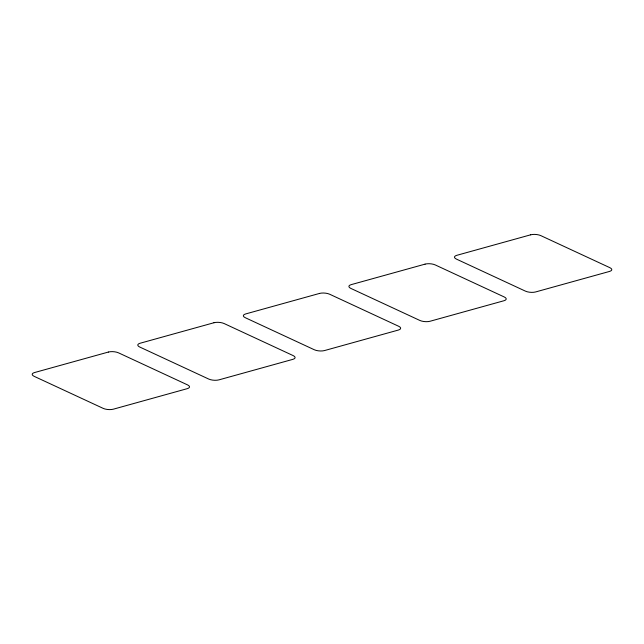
<?xml version="1.0" encoding="UTF-8"?>
<svg xmlns="http://www.w3.org/2000/svg" width="644" height="644" viewBox="0 0 644 644"><rect width="100%" height="100%" fill="white"/><g stroke="black" fill="none" stroke-linecap="round" stroke-linejoin="round"><path stroke-width="0.97" d="M108.385 352.051L34.494 372.562A7.245 2.665 4.5 0 0 34.14 376.321L103.153 408.36A7.245 2.665 4.5 0 0 113.36 409.182L187.251 388.662A7.245 2.665 4.5 0 0 187.597 384.911L118.593 352.872A7.245 2.665 4.5 0 0 108.385 352.051M213.953 322.741L140.054 343.26A7.245 2.665 4.5 0 0 139.708 347.011L208.712 379.05A7.245 2.665 4.5 0 0 218.92 379.871L292.819 359.36A7.245 2.665 4.5 0 0 293.165 355.601L224.16 323.562A7.245 2.665 4.5 0 0 213.953 322.741M319.513 293.431L245.622 313.95A7.245 2.665 4.5 0 0 245.275 317.701L314.28 349.74A7.245 2.665 4.5 0 0 324.487 350.569L398.378 330.05A7.245 2.665 4.5 0 0 398.725 326.299L329.72 294.26A7.245 2.665 4.5 0 0 319.513 293.431M425.08 264.129L351.181 284.64A7.245 2.665 4.5 0 0 350.835 288.399L419.84 320.438A7.245 2.665 4.5 0 0 430.047 321.259L503.946 300.74A7.245 2.665 4.5 0 0 504.292 296.989L435.288 264.95A7.245 2.665 4.5 0 0 425.08 264.129M530.64 234.819L456.749 255.338A7.245 2.665 4.5 0 0 456.403 259.089L525.407 291.128A7.245 2.665 4.5 0 0 535.615 291.949L609.506 271.438A7.245 2.665 4.5 0 0 609.86 267.679L540.847 235.64A7.245 2.665 4.5 0 0 530.64 234.819"/></g></svg>
